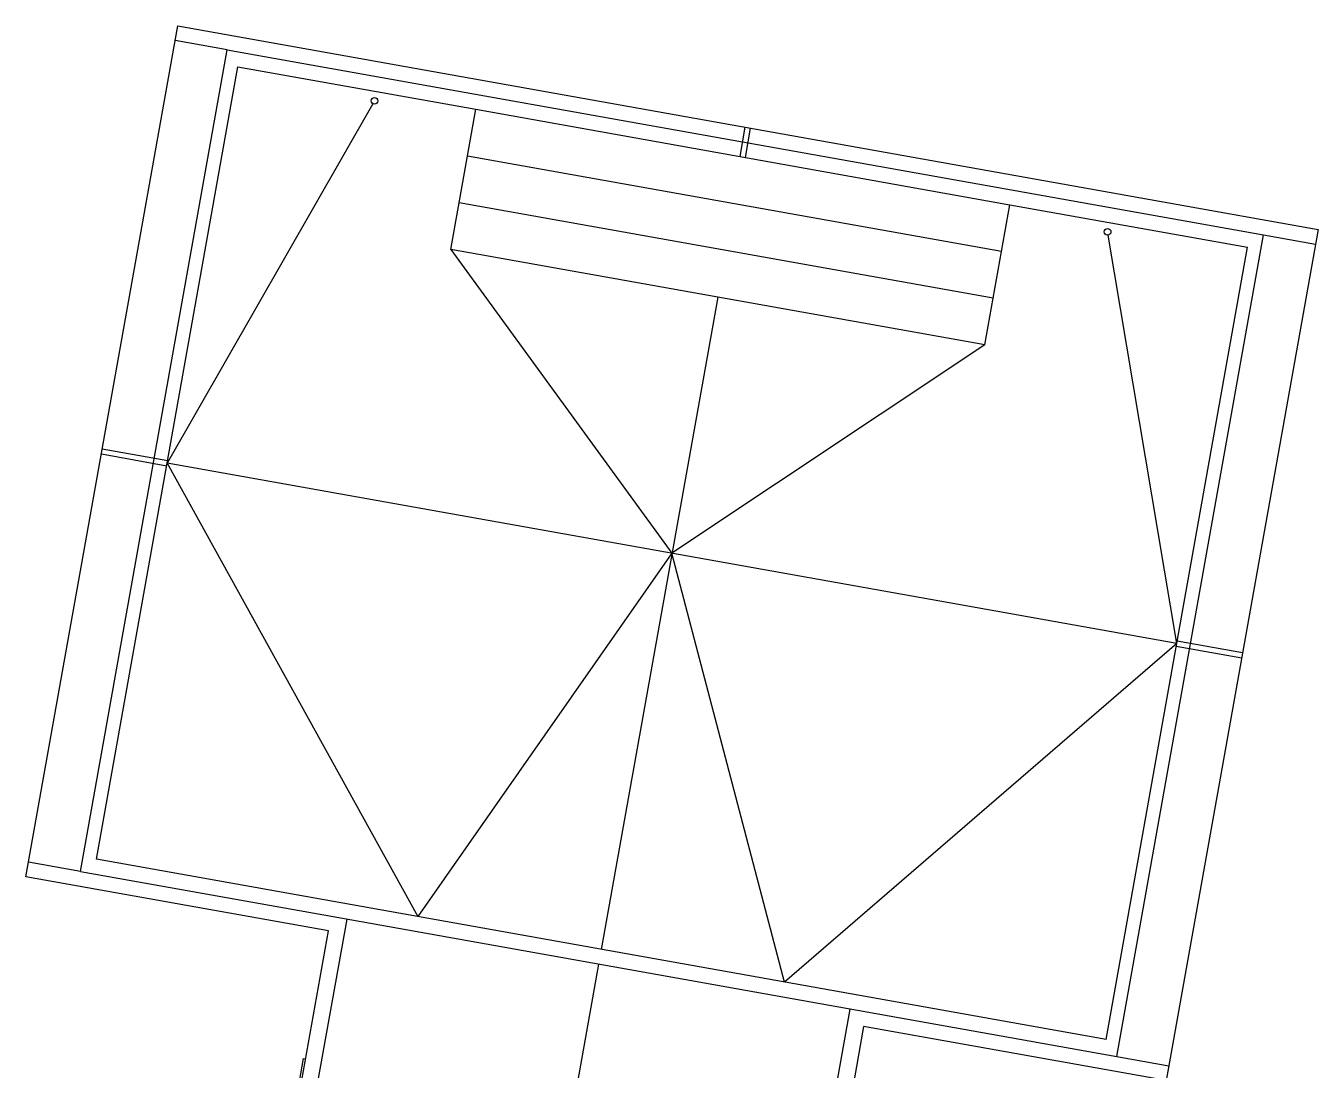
# Model space of a CAD drawing. Header units: millimetres. Extents: x -91118 to -91031, y -106425 to -106289.
# Drawn here: x -91087.74 to -91068.65, y -106304.68 to -106289.26 of the extents above; entities that cross this region are included whole.
import ezdxf

# ---------------------------------------------------------------- set-up
doc = ezdxf.new("R2010")
doc.units = ezdxf.units.MM
doc.header["$MEASUREMENT"] = 0
doc.layers.add('Desenho base', color=7, linetype='Continuous')

msp = doc.modelspace()

# ---------------------------------------------------------------- linework, layer by layer
at = {"layer": 'Desenho base'}
for p, q in [((-91087.737, -106301.828), (-91085.493, -106289.261)), ((-91085.493, -106289.261), (-91068.65, -106292.27)), ((-91086.93, -106301.749), (-91084.763, -106289.615)), ((-91084.763, -106289.615), (-91085.531, -106289.478)), ((-91084.763, -106289.615), (-91069.457, -106292.349)), ((-91086.694, -106301.568), (-91084.604, -106289.867)), ((-91084.604, -106289.867), (-91081.091, -106290.494)), ((-91082.612, -106290.413), (-91085.649, -106295.717)), ((-91081.461, -106292.563), (-91081.091, -106290.494)), ((-91081.091, -106290.494), (-91073.206, -106291.903)), ((-91077.188, -106291.192), (-91077.111, -106290.758)), ((-91077.109, -106291.206), (-91077.032, -106290.773)), ((-91073.329, -106292.592), (-91081.214, -106291.184)), ((-91073.452, -106293.282), (-91081.337, -106291.873)), ((-91073.575, -106293.971), (-91073.206, -106291.903)), ((-91073.206, -106291.903), (-91069.693, -106292.53)), ((-91068.65, -106292.27), (-91070.894, -106304.837)), ((-91070.738, -106298.381), (-91071.753, -106292.353)), ((-91071.624, -106304.483), (-91069.457, -106292.349)), ((-91069.457, -106292.349), (-91068.688, -106292.486)), ((-91073.575, -106293.971), (-91081.461, -106292.563)), ((-91081.461, -106292.563), (-91078.194, -106297.049)), ((-91071.783, -106304.231), (-91069.693, -106292.53)), ((-91077.518, -106293.267), (-91079.238, -106302.899)), ((-91073.575, -106293.971), (-91078.194, -106297.049)), ((-91086.608, -106295.506), (-91085.642, -106295.678)), ((-91086.622, -106295.584), (-91085.656, -106295.757)), ((-91070.738, -106298.381), (-91085.649, -106295.717)), ((-91085.649, -106295.717), (-91081.946, -106302.416)), ((-91078.194, -106297.049), (-91081.946, -106302.416)), ((-91076.531, -106303.383), (-91078.194, -106297.049)), ((-91070.738, -106298.381), (-91076.531, -106303.383)), ((-91070.745, -106298.42), (-91069.779, -106298.593)), ((-91070.731, -106298.341), (-91069.765, -106298.514)), ((-91086.93, -106301.749), (-91087.699, -106301.612)), ((-91071.783, -106304.231), (-91086.694, -106301.568)), ((-91083.268, -106302.627), (-91087.737, -106301.828)), ((-91086.93, -106301.749), (-91083.2, -106302.415)), ((-91083.2, -106302.415), (-91071.624, -106304.483)), ((-91083.726, -106305.19), (-91083.268, -106302.627)), ((-91083.472, -106305.135), (-91082.993, -106302.452)), ((-91079.277, -106303.116), (-91079.756, -106305.799)), ((-91076.04, -106306.462), (-91075.561, -106303.78)), ((-91075.363, -106304.039), (-91075.821, -106306.602)), ((-91070.894, -106304.837), (-91075.363, -106304.039)), ((-91083.759, -106305.201), (-91083.635, -106304.511)), ((-91083.635, -106304.511), (-91083.635, -106304.511)), ((-91083.635, -106304.511), (-91083.606, -106304.517)), ((-91071.624, -106304.483), (-91070.856, -106304.62))]:
    msp.add_line(p, q, dxfattribs=at)
at = {"layer": 'Desenho base', "ltscale": 0.3}
for centre in [(-91082.588, -106290.369), (-91071.76, -106292.303)]:
    msp.add_circle(centre, 0.05, dxfattribs=at)

doc.saveas('drawing.dxf')
